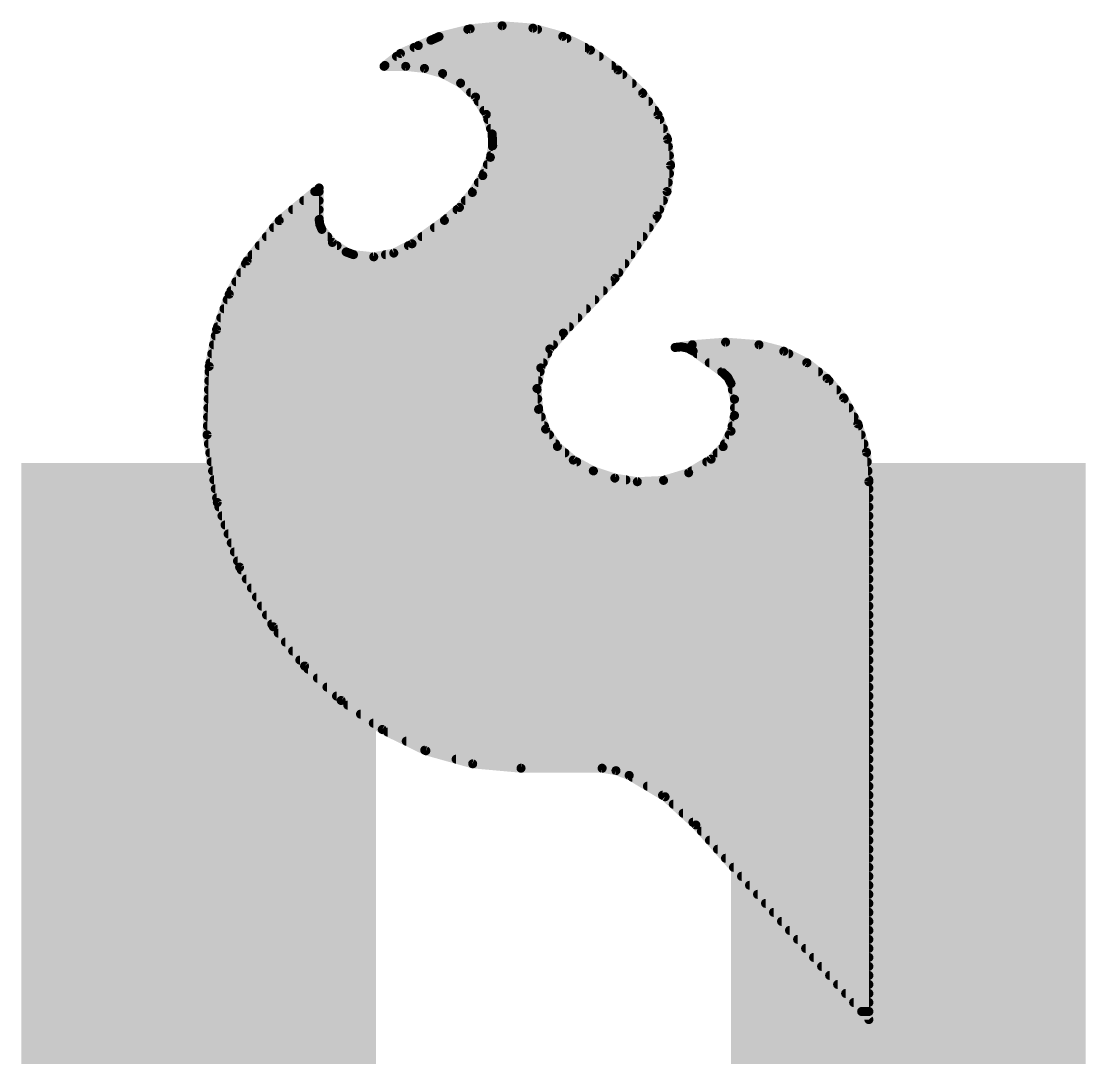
# Model space of a CAD drawing. Extents: x -0.1 to 10.3, y -0.1 to 24.2.
# Drawn here: x 3.58 to 6.58, y 17.243 to 20.165 of the extents above; entities that cross this region are included whole.
import ezdxf

# ---------------------------------------------------------------- set-up
doc = ezdxf.new("R2010")
doc.units = 0
for name, color, linetype in [('1', 12, 'CONTINUOUS'), ('22', 40, 'CONTINUOUS'), ('24', 53, 'CONTINUOUS')]:
    doc.layers.add(name, color=color, linetype=linetype)

# ---------------------------------------------------------------- blocks, each defined once
blk = doc.blocks.new('RECT')
blk.add_solid([(-0.5, -0.5), (0.5, -0.5), (-0.5, 0.5), (0.5, 0.5)])

msp = doc.modelspace()

# ---------------------------------------------------------------- linework, layer by layer
at = {"layer": '22', "const_width": 0.0254}
for points in [[(4.8452, 20.1439), (4.9352, 20.1524)], [(4.9352, 20.1524), (5.0221, 20.1458)], [(4.7345, 20.1117), (4.7574, 20.1219)], [(4.7574, 20.1219), (4.8452, 20.1439)], [(4.8386, 20.1422), (5.035, 20.1422)], [(5.0221, 20.1458), (5.1061, 20.1226)], [(5.1061, 20.1226), (5.1841, 20.0838)], [(4.6485, 20.0744), (4.6989, 20.0965)], [(4.6873, 20.0914), (5.1688, 20.0914)], [(4.6989, 20.0965), (4.7345, 20.1117)], [(4.746, 20.1168), (5.1178, 20.1168)], [(4.605, 20.0406), (4.6485, 20.0744)], [(4.6376, 20.066), (5.2088, 20.066)], [(5.1841, 20.0838), (5.2618, 20.0278)], [(4.6634, 20.0381), (4.6024, 20.0381)], [(4.6024, 20.0381), (4.6025, 20.0381)], [(4.6025, 20.0381), (4.605, 20.0406)], [(4.605, 20.0406), (5.244, 20.0406)], [(4.7163, 20.0322), (4.6634, 20.0381)], [(4.7675, 20.0177), (4.7163, 20.0322)], [(5.2618, 20.0278), (5.3314, 19.9619)], [(4.8183, 19.9907), (4.7675, 20.0177)], [(4.7722, 20.0152), (5.2751, 20.0152)], [(4.8603, 19.9515), (4.8183, 19.9907)], [(4.8193, 19.9898), (5.3019, 19.9898)], [(4.8464, 19.9644), (5.3288, 19.9644)], [(4.8906, 19.9026), (4.8603, 19.9515)], [(4.868, 19.939), (5.3478, 19.939)], [(5.3314, 19.9619), (5.3745, 19.9015)], [(4.8838, 19.9136), (5.3659, 19.9136)], [(4.9072, 19.8476), (4.8906, 19.9026)], [(4.895, 19.8882), (5.3797, 19.8882)], [(5.3745, 19.9015), (5.4013, 19.8323)], [(4.9026, 19.8628), (5.3895, 19.8628)], [(4.9086, 19.8142), (4.9072, 19.8476)], [(4.9076, 19.8374), (5.3993, 19.8374)], [(5.4013, 19.8323), (5.4099, 19.7586)], [(4.9021, 19.7815), (4.9086, 19.8142)], [(4.9082, 19.812), (5.4037, 19.812)], [(4.8806, 19.73), (4.9021, 19.7815)], [(4.8936, 19.7612), (5.4096, 19.7612)], [(4.9031, 19.7866), (5.4066, 19.7866)], [(5.4099, 19.7586), (5.4, 19.6851)], [(4.8513, 19.6825), (4.8806, 19.73)], [(4.883, 19.7358), (5.4068, 19.7358)], [(4.8685, 19.7104), (5.4034, 19.7104)], [(4.3069, 19.6031), (4.4195, 19.6952)], [(4.407, 19.685), (4.4195, 19.685)], [(4.4195, 19.6952), (4.4195, 19.6063)], [(4.815, 19.6401), (4.8513, 19.6825)], [(4.8528, 19.685), (5.3999, 19.685)], [(5.4, 19.6851), (5.372, 19.6164)], [(4.376, 19.6596), (4.4195, 19.6596)], [(4.7726, 19.6037), (4.815, 19.6401)], [(4.8317, 19.6596), (5.3896, 19.6596)], [(4.3139, 19.6088), (4.4195, 19.6088)], [(4.3449, 19.6342), (4.4195, 19.6342)], [(4.7785, 19.6088), (5.3669, 19.6088)], [(4.8081, 19.6342), (5.3792, 19.6342)], [(5.372, 19.6164), (5.2534, 19.4406)], [(4.2163, 19.4894), (4.3069, 19.6031)], [(4.2912, 19.5834), (4.425, 19.5834)], [(4.4195, 19.6063), (4.4215, 19.5918)], [(4.4215, 19.5918), (4.4272, 19.5783)], [(4.4272, 19.5783), (4.4568, 19.5416)], [(4.6812, 19.5377), (4.7726, 19.6037)], [(4.7445, 19.5834), (5.3497, 19.5834)], [(4.271, 19.558), (4.4436, 19.558)], [(4.7093, 19.558), (5.3326, 19.558)], [(4.2507, 19.5326), (4.4699, 19.5326)], [(4.4568, 19.5416), (4.4957, 19.5148)], [(4.6299, 19.5115), (4.6812, 19.5377)], [(4.6712, 19.5326), (5.3155, 19.5326)], [(4.1662, 19.396), (4.2163, 19.4894)], [(4.2305, 19.5072), (4.5161, 19.5072)], [(4.4957, 19.5148), (4.5161, 19.5072)], [(4.5161, 19.5072), (4.5733, 19.5011)], [(4.5733, 19.5011), (4.6299, 19.5115)], [(4.6066, 19.5072), (5.2983, 19.5072)], [(4.2122, 19.4818), (5.2812, 19.4818)], [(4.185, 19.431), (5.2444, 19.431)], [(4.1986, 19.4564), (5.2641, 19.4564)], [(5.2534, 19.4406), (5.1079, 19.2862)], [(4.1713, 19.4056), (5.2204, 19.4056)], [(4.1304, 19.2962), (4.1662, 19.396)], [(4.1605, 19.3802), (5.1965, 19.3802)], [(4.1514, 19.3548), (5.1726, 19.3548)], [(4.1423, 19.3294), (5.1486, 19.3294)], [(4.1097, 19.1922), (4.1304, 19.2962)], [(4.1269, 19.2786), (5.1014, 19.2786)], [(4.1332, 19.304), (5.1247, 19.304)], [(5.1079, 19.2862), (5.0696, 19.2413)], [(4.1218, 19.2532), (5.0798, 19.2532)], [(5.4228, 19.2456), (5.4711, 19.2532)], [(5.4405, 19.2473), (5.4228, 19.2456)], [(5.4579, 19.2438), (5.4405, 19.2473)], [(5.4711, 19.2532), (5.5651, 19.2606)], [(5.4711, 19.2532), (5.6591, 19.2532)], [(5.5651, 19.2606), (5.6591, 19.2532)], [(5.6591, 19.2532), (5.729, 19.2348)], [(4.1168, 19.2278), (5.0632, 19.2278)], [(5.0696, 19.2413), (5.0441, 19.188)], [(5.4736, 19.2354), (5.4579, 19.2438)], [(5.5575, 19.1745), (5.4736, 19.2354)], [(5.4841, 19.2278), (5.7431, 19.2278)], [(5.729, 19.2348), (5.7938, 19.2027)], [(4.1037, 18.9994), (4.1097, 19.1922)], [(4.1117, 19.2024), (5.051, 19.2024)], [(5.0441, 19.188), (5.0334, 19.1299)], [(5.5191, 19.2024), (5.7942, 19.2024)], [(5.7938, 19.2027), (5.8508, 19.1583)], [(4.1092, 19.177), (5.0421, 19.177)], [(5.5541, 19.177), (5.8268, 19.177)], [(5.5713, 19.1611), (5.5575, 19.1745)], [(5.5803, 19.144), (5.5713, 19.1611)], [(5.8508, 19.1583), (5.8978, 19.1033)], [(4.1084, 19.1516), (5.0374, 19.1516)], [(5.0334, 19.1299), (5.038, 19.071)], [(5.5763, 19.1516), (5.8566, 19.1516)], [(5.5902, 19.0995), (5.5803, 19.144)], [(4.1068, 19.1008), (5.0356, 19.1008)], [(4.1076, 19.1262), (5.0337, 19.1262)], [(5.5843, 19.1262), (5.8782, 19.1262)], [(5.5899, 19.1008), (5.8992, 19.1008)], [(5.5902, 19.0539), (5.5902, 19.0995)], [(5.8978, 19.1033), (5.9379, 19.0301)], [(4.106, 19.0754), (5.0376, 19.0754)], [(5.038, 19.071), (5.0576, 19.0153)], [(5.5902, 19.0754), (5.9131, 19.0754)], [(4.1052, 19.05), (5.0454, 19.05)], [(5.5803, 19.0094), (5.5902, 19.0539)], [(5.5894, 19.05), (5.927, 19.05)], [(4.1045, 19.0246), (5.0543, 19.0246)], [(5.0576, 19.0153), (5.091, 18.9666)], [(5.5581, 18.9659), (5.5803, 19.0094)], [(5.5837, 19.0246), (5.9396, 19.0246)], [(5.9379, 19.0301), (5.9619, 18.9502)], [(4.1325, 18.8087), (4.1037, 18.9994)], [(4.1037, 18.9992), (5.0686, 18.9992)], [(5.5751, 18.9992), (5.9472, 18.9992)], [(4.1075, 18.9738), (5.086, 18.9738)], [(4.1114, 18.9484), (5.1121, 18.9484)], [(5.091, 18.9666), (5.1358, 18.9281)], [(5.5244, 18.9306), (5.5581, 18.9659)], [(5.5414, 18.9484), (5.9621, 18.9484)], [(5.5621, 18.9738), (5.9549, 18.9738)], [(5.9619, 18.9502), (5.9689, 18.8671)], [(4.1152, 18.923), (5.1453, 18.923)], [(5.1358, 18.9281), (5.1922, 18.8977)], [(5.461, 18.8924), (5.5244, 18.9306)], [(5.5118, 18.923), (5.9642, 18.923)], [(4.1191, 18.8976), (5.1925, 18.8976)], [(5.1922, 18.8977), (5.2529, 18.8772)], [(5.3902, 18.8708), (5.461, 18.8924)], [(5.4696, 18.8976), (5.9663, 18.8976)], [(4.1229, 18.8722), (5.2842, 18.8722)], [(5.2529, 18.8772), (5.3162, 18.8671)], [(5.3162, 18.8671), (5.3902, 18.8708)], [(5.3948, 18.8722), (5.9685, 18.8722)], [(5.9689, 18.8671), (5.9689, 17.3507)], [(4.1268, 18.8468), (5.9689, 18.8468)], [(4.1306, 18.8214), (5.9689, 18.8214)], [(4.1953, 18.6263), (4.1325, 18.8087)], [(4.1369, 18.796), (5.9689, 18.796)], [(4.1456, 18.7706), (5.9689, 18.7706)], [(4.1544, 18.7452), (5.9689, 18.7452)], [(4.1631, 18.7198), (5.9689, 18.7198)], [(4.1719, 18.6944), (5.9689, 18.6944)], [(4.1806, 18.669), (5.9689, 18.669)], [(4.1894, 18.6436), (5.9689, 18.6436)], [(4.29, 18.4582), (4.1953, 18.6263)], [(4.1999, 18.6182), (5.9689, 18.6182)], [(4.2142, 18.5928), (5.9689, 18.5928)], [(4.2285, 18.5674), (5.9689, 18.5674)], [(4.2428, 18.542), (5.9689, 18.542)], [(4.2571, 18.5166), (5.9689, 18.5166)], [(4.2714, 18.4912), (5.9689, 18.4912)], [(4.2857, 18.4658), (5.9689, 18.4658)], [(4.3784, 18.3475), (4.29, 18.4582)], [(4.3042, 18.4404), (5.9689, 18.4404)], [(4.3245, 18.415), (5.9689, 18.415)], [(4.3448, 18.3896), (5.9689, 18.3896)], [(4.3651, 18.3642), (5.9689, 18.3642)], [(4.4816, 18.2503), (4.3784, 18.3475)], [(4.3877, 18.3388), (5.9689, 18.3388)], [(4.4146, 18.3134), (5.9689, 18.3134)], [(4.4416, 18.288), (5.9689, 18.288)], [(4.4685, 18.2626), (5.9689, 18.2626)], [(4.5973, 18.1686), (4.4816, 18.2503)], [(4.5002, 18.2372), (5.9689, 18.2372)], [(4.5361, 18.2118), (5.9689, 18.2118)], [(4.5721, 18.1864), (5.9689, 18.1864)], [(4.7203, 18.1086), (4.5973, 18.1686)], [(4.6129, 18.161), (5.9689, 18.161)], [(4.665, 18.1356), (5.9689, 18.1356)], [(4.7171, 18.1102), (5.9689, 18.1102)], [(4.8522, 18.0718), (4.7203, 18.1086)], [(4.8056, 18.0848), (5.9689, 18.0848)], [(4.9885, 18.0594), (4.8522, 18.0718)], [(5.2171, 18.0594), (4.9885, 18.0594)], [(4.9885, 18.0594), (5.9689, 18.0594)], [(5.2561, 18.0526), (5.2171, 18.0594)], [(5.2933, 18.0391), (5.2561, 18.0526)], [(5.3945, 17.9789), (5.2933, 18.0391)], [(5.3019, 18.034), (5.9689, 18.034)], [(5.3446, 18.0086), (5.9689, 18.0086)], [(5.3873, 17.9832), (5.9689, 17.9832)], [(5.4813, 17.8994), (5.3945, 17.9789)], [(5.4176, 17.9578), (5.9689, 17.9578)], [(5.4453, 17.9324), (5.9689, 17.9324)], [(5.473, 17.907), (5.9689, 17.907)], [(5.9689, 17.3507), (5.4813, 17.8994)], [(5.4971, 17.8816), (5.9689, 17.8816)], [(5.5197, 17.8562), (5.9689, 17.8562)], [(5.5423, 17.8308), (5.9689, 17.8308)], [(5.5648, 17.8054), (5.9689, 17.8054)], [(5.5874, 17.78), (5.9689, 17.78)], [(5.61, 17.7546), (5.9689, 17.7546)], [(5.6326, 17.7292), (5.9689, 17.7292)], [(5.6551, 17.7038), (5.9689, 17.7038)], [(5.6777, 17.6784), (5.9689, 17.6784)], [(5.7003, 17.653), (5.9689, 17.653)], [(5.7228, 17.6276), (5.9689, 17.6276)], [(5.7454, 17.6022), (5.9689, 17.6022)], [(5.768, 17.5768), (5.9689, 17.5768)], [(5.7906, 17.5514), (5.9689, 17.5514)], [(5.8131, 17.526), (5.9689, 17.526)], [(5.8357, 17.5006), (5.9689, 17.5006)], [(5.8583, 17.4752), (5.9689, 17.4752)], [(5.8808, 17.4498), (5.9689, 17.4498)], [(5.9034, 17.4244), (5.9689, 17.4244)], [(5.926, 17.399), (5.9689, 17.399)], [(5.9486, 17.3736), (5.9689, 17.3736)]]:
    msp.add_lwpolyline(points, dxfattribs=at)
at = {"layer": '22', "const_width": 0.0127}
for points in [[(4.9357, 20.1587, 1), (4.9347, 20.1461)], [(4.9358, 20.1461, 1), (4.9346, 20.1587)], [(4.7559, 20.1281, 1), (4.7589, 20.1157)], [(4.76, 20.1161, 1), (4.7548, 20.1277)], [(4.8386, 20.1486, 1), (4.8386, 20.1359)], [(4.8445, 20.1502, 1), (4.8458, 20.1375)], [(4.8467, 20.1377, 1), (4.8436, 20.15)], [(5.0238, 20.1519, 1), (5.0204, 20.1397)], [(5.0216, 20.1394, 1), (5.0226, 20.1521)], [(5.035, 20.1359, 1), (5.035, 20.1486)], [(5.1089, 20.1283, 1), (5.1033, 20.1169)], [(5.1044, 20.1165, 1), (5.1078, 20.1287)], [(4.6873, 20.0978, 1), (4.6873, 20.085)], [(4.6964, 20.1023, 1), (4.7014, 20.0907)], [(4.7014, 20.0907, 1), (4.6964, 20.1023)], [(4.7319, 20.1175, 1), (4.7371, 20.1059)], [(4.737, 20.1059, 1), (4.732, 20.1175)], [(4.746, 20.1232, 1), (4.746, 20.1105)], [(5.1178, 20.1105, 1), (5.1178, 20.1232)], [(5.1688, 20.085, 1), (5.1688, 20.0978)], [(4.6376, 20.0724, 1), (4.6376, 20.0597)], [(4.6459, 20.0802, 1), (4.651, 20.0686)], [(4.6524, 20.0694, 1), (4.6446, 20.0794)], [(5.1878, 20.089, 1), (5.1804, 20.0786)], [(5.1813, 20.0781, 1), (5.1869, 20.0895)], [(5.2088, 20.0597, 1), (5.2088, 20.0724)], [(4.6024, 20.0445, 1), (4.6024, 20.0317)], [(4.6024, 20.0445, 1), (4.6024, 20.0317)], [(4.598, 20.0426, 1), (4.607, 20.0336)], [(4.605, 20.047, 1), (4.605, 20.0343)], [(4.6011, 20.0456, 1), (4.6089, 20.0356)], [(4.6095, 20.0361, 1), (4.6005, 20.0451)], [(4.6025, 20.0317, 1), (4.6025, 20.0445)], [(4.6641, 20.0444, 1), (4.6627, 20.0318)], [(4.6634, 20.0317, 1), (4.6634, 20.0445)], [(4.718, 20.0383, 1), (4.7146, 20.0261)], [(4.7156, 20.0259, 1), (4.717, 20.0385)], [(5.244, 20.0343, 1), (5.244, 20.047)], [(5.2662, 20.0324, 1), (5.2574, 20.0231)], [(4.7705, 20.0233, 1), (4.7645, 20.0121)], [(4.7658, 20.0116, 1), (4.7692, 20.0238)], [(4.7722, 20.0216, 1), (4.7722, 20.0088)], [(5.2581, 20.0226, 1), (5.2655, 20.0329)], [(5.2751, 20.0088, 1), (5.2751, 20.0216)], [(4.8226, 19.9954, 1), (4.8139, 19.9861)], [(4.8193, 19.9962, 1), (4.8193, 19.9835)], [(4.8153, 19.9851, 1), (4.8212, 19.9963)], [(5.3019, 19.9835, 1), (5.3019, 19.9962)], [(4.8464, 19.9708, 1), (4.8464, 19.9581)], [(4.8657, 19.9548, 1), (4.8549, 19.9481)], [(4.8559, 19.9468, 1), (4.8646, 19.9561)], [(4.868, 19.9454, 1), (4.868, 19.9326)], [(5.3366, 19.9656, 1), (5.3262, 19.9582)], [(5.327, 19.9573, 1), (5.3358, 19.9665)], [(5.3288, 19.9581, 1), (5.3288, 19.9708)], [(5.3478, 19.9326, 1), (5.3478, 19.9454)], [(4.8838, 19.92, 1), (4.8838, 19.9073)], [(5.3659, 19.9073, 1), (5.3659, 19.92)], [(4.8967, 19.9045, 1), (4.8845, 19.9008)], [(4.8852, 19.8993, 1), (4.896, 19.906)], [(4.895, 19.8946, 1), (4.895, 19.8819)], [(5.3805, 19.9038, 1), (5.3686, 19.8992)], [(5.3694, 19.8978, 1), (5.3797, 19.9052)], [(5.3797, 19.8819, 1), (5.3797, 19.8946)], [(4.9026, 19.8692, 1), (4.9026, 19.8564)], [(4.9135, 19.8479, 1), (4.9009, 19.8473)], [(5.3895, 19.8564, 1), (5.3895, 19.8692)], [(4.9011, 19.8458, 1), (4.9133, 19.8494)], [(4.9076, 19.8438, 1), (4.9076, 19.8311)], [(5.4076, 19.8331, 1), (5.395, 19.8316)], [(5.3953, 19.83, 1), (5.4072, 19.8346)], [(5.3993, 19.8311, 1), (5.3993, 19.8438)], [(4.9082, 19.8184, 1), (4.9082, 19.8056)], [(4.9148, 19.813, 1), (4.9024, 19.8155)], [(4.9023, 19.814, 1), (4.915, 19.8145)], [(5.4037, 19.8056, 1), (5.4037, 19.8184)], [(4.8936, 19.7676, 1), (4.8936, 19.7549)], [(4.8959, 19.7827, 1), (4.9083, 19.7803)], [(4.908, 19.7791, 1), (4.8962, 19.7839)], [(4.9031, 19.793, 1), (4.9031, 19.7802)], [(5.4162, 19.7578, 1), (5.4036, 19.7595)], [(5.4066, 19.7802, 1), (5.4066, 19.793)], [(5.4096, 19.7549, 1), (5.4096, 19.7676)], [(4.886, 19.7267, 1), (4.8752, 19.7333)], [(4.883, 19.7422, 1), (4.883, 19.7294)], [(5.4036, 19.7579, 1), (5.4162, 19.7594)], [(5.4068, 19.7294, 1), (5.4068, 19.7422)], [(4.8685, 19.7168, 1), (4.8685, 19.704)], [(4.8748, 19.7324, 1), (4.8865, 19.7275)], [(5.4034, 19.704, 1), (5.4034, 19.7168)], [(4.407, 19.6914, 1), (4.407, 19.6787)], [(4.4259, 19.6952, 1), (4.4131, 19.6952)], [(4.4235, 19.6903, 1), (4.4155, 19.7001)], [(4.4195, 19.6787, 1), (4.4195, 19.6914)], [(4.8459, 19.6858, 1), (4.8567, 19.6792)], [(4.8528, 19.6914, 1), (4.8528, 19.6787)], [(4.8561, 19.6784, 1), (4.8465, 19.6866)], [(5.3937, 19.686, 1), (5.4063, 19.6843)], [(5.4058, 19.6827, 1), (5.3941, 19.6875)], [(5.3999, 19.6787, 1), (5.3999, 19.6914)], [(4.376, 19.666, 1), (4.376, 19.6532)], [(4.4195, 19.6532, 1), (4.4195, 19.666)], [(4.8101, 19.6442, 1), (4.8198, 19.636)], [(4.8191, 19.6353, 1), (4.8108, 19.6449)], [(4.8317, 19.666, 1), (4.8317, 19.6532)], [(5.3896, 19.6532, 1), (5.3896, 19.666)], [(4.3139, 19.6152, 1), (4.3139, 19.6025)], [(4.3449, 19.6406, 1), (4.3449, 19.6278)], [(4.4195, 19.6278, 1), (4.4195, 19.6406)], [(4.4195, 19.6025, 1), (4.4195, 19.6152)], [(4.7785, 19.6152, 1), (4.7785, 19.6025)], [(4.8081, 19.6406, 1), (4.8081, 19.6278)], [(5.3661, 19.6188, 1), (5.3779, 19.614)], [(5.3773, 19.6128, 1), (5.3667, 19.62)], [(5.3669, 19.6025, 1), (5.3669, 19.6152)], [(5.3792, 19.6278, 1), (5.3792, 19.6406)], [(4.2912, 19.5898, 1), (4.2912, 19.577)], [(4.3029, 19.608, 1), (4.311, 19.5982)], [(4.3119, 19.5992, 1), (4.302, 19.6071)], [(4.4131, 19.6063, 1), (4.4259, 19.6063)], [(4.4258, 19.6072, 1), (4.4132, 19.6054)], [(4.4273, 19.5943, 1), (4.4156, 19.5893)], [(4.4152, 19.5909, 1), (4.4278, 19.5926)], [(4.4321, 19.5823, 1), (4.4223, 19.5743)], [(4.425, 19.577, 1), (4.425, 19.5898)], [(4.7445, 19.5898, 1), (4.7445, 19.577)], [(4.7685, 19.6085, 1), (4.7767, 19.5989)], [(4.7763, 19.5986, 1), (4.7689, 19.6088)], [(5.3497, 19.577, 1), (5.3497, 19.5898)], [(4.271, 19.5644, 1), (4.271, 19.5516)], [(4.4214, 19.5758, 1), (4.433, 19.5808)], [(4.4436, 19.5516, 1), (4.4436, 19.5644)], [(4.7093, 19.5644, 1), (4.7093, 19.5516)], [(5.3326, 19.5516, 1), (5.3326, 19.5644)], [(4.2507, 19.539, 1), (4.2507, 19.5263)], [(4.4604, 19.5468, 1), (4.4532, 19.5363)], [(4.4519, 19.5376, 1), (4.4618, 19.5456)], [(4.4699, 19.5263, 1), (4.4699, 19.539)], [(4.6712, 19.539, 1), (4.6712, 19.5263)], [(4.6775, 19.5428, 1), (4.6849, 19.5326)], [(4.6841, 19.532, 1), (4.6783, 19.5434)], [(5.3155, 19.5263, 1), (5.3155, 19.539)], [(4.2219, 19.4864, 1), (4.2107, 19.4924)], [(4.2305, 19.5136, 1), (4.2305, 19.5008)], [(4.4979, 19.5208, 1), (4.4935, 19.5088)], [(4.4921, 19.5096, 1), (4.4993, 19.52)], [(4.5168, 19.5135, 1), (4.5154, 19.5009)], [(4.5139, 19.5012, 1), (4.5183, 19.5132)], [(4.5161, 19.5008, 1), (4.5161, 19.5136)], [(4.5722, 19.5073, 1), (4.5745, 19.4948)], [(4.5727, 19.4947, 1), (4.574, 19.5074)], [(4.6066, 19.5136, 1), (4.6066, 19.5008)], [(4.627, 19.5172, 1), (4.6328, 19.5059)], [(4.6311, 19.5053, 1), (4.6288, 19.5178)], [(5.2983, 19.5008, 1), (5.2983, 19.5136)], [(4.2122, 19.4882, 1), (4.2122, 19.4754)], [(4.2113, 19.4934, 1), (4.2213, 19.4854)], [(5.2812, 19.4754, 1), (5.2812, 19.4882)], [(4.185, 19.4374, 1), (4.185, 19.4246)], [(4.1986, 19.4628, 1), (4.1986, 19.4501)], [(5.2444, 19.4246, 1), (5.2444, 19.4374)], [(5.2481, 19.4441, 1), (5.2586, 19.437)], [(5.258, 19.4362, 1), (5.2488, 19.4449)], [(5.2641, 19.4501, 1), (5.2641, 19.4628)], [(4.1713, 19.412, 1), (4.1713, 19.3992)], [(5.2204, 19.3992, 1), (5.2204, 19.412)], [(4.1605, 19.3866, 1), (4.1605, 19.3739)], [(4.1606, 19.399, 1), (4.1718, 19.393)], [(4.1721, 19.3938, 1), (4.1602, 19.3981)], [(5.1965, 19.3739, 1), (5.1965, 19.3866)], [(4.1514, 19.3612, 1), (4.1514, 19.3484)], [(5.1726, 19.3484, 1), (5.1726, 19.3612)], [(4.1423, 19.3358, 1), (4.1423, 19.323)], [(5.1486, 19.323, 1), (5.1486, 19.3358)], [(4.1269, 19.285, 1), (4.1269, 19.2722)], [(4.1244, 19.2983, 1), (4.1363, 19.294)], [(4.1366, 19.2949, 1), (4.1241, 19.2974)], [(4.1332, 19.3104, 1), (4.1332, 19.2977)], [(5.1014, 19.2722, 1), (5.1014, 19.285)], [(5.1033, 19.2906, 1), (5.1125, 19.2818)], [(5.1127, 19.2821, 1), (5.1031, 19.2903)], [(5.1247, 19.2977, 1), (5.1247, 19.3104)], [(4.1218, 19.2596, 1), (4.1218, 19.2468)], [(5.0798, 19.2468, 1), (5.0798, 19.2596)], [(5.4711, 19.2596, 1), (5.4711, 19.2468)], [(5.4706, 19.2595, 1), (5.4716, 19.2469)], [(5.4721, 19.2469, 1), (5.4701, 19.2595)], [(5.5656, 19.2669, 1), (5.5646, 19.2542)], [(5.5656, 19.2542, 1), (5.5646, 19.2669)], [(5.6607, 19.2593, 1), (5.6575, 19.2471)], [(5.6586, 19.2469, 1), (5.6596, 19.2595)], [(5.6591, 19.2468, 1), (5.6591, 19.2596)], [(4.1168, 19.2342, 1), (4.1168, 19.2215)], [(5.0647, 19.2454, 1), (5.0744, 19.2371)], [(5.0632, 19.2215, 1), (5.0632, 19.2342)], [(5.0753, 19.2385, 1), (5.0638, 19.244)], [(5.4218, 19.2519, 1), (5.4238, 19.2393)], [(5.4222, 19.2519, 1), (5.4234, 19.2393)], [(5.4418, 19.2535, 1), (5.4392, 19.2411)], [(5.4411, 19.241, 1), (5.4399, 19.2536)], [(5.4609, 19.2494, 1), (5.4549, 19.2382)], [(5.4567, 19.2376, 1), (5.4592, 19.25)], [(5.4773, 19.2405, 1), (5.4699, 19.2303)], [(5.4706, 19.2298, 1), (5.4766, 19.241)], [(5.4841, 19.2342, 1), (5.4841, 19.2215)], [(5.7318, 19.2405, 1), (5.7262, 19.2291)], [(5.7274, 19.2286, 1), (5.7306, 19.2409)], [(5.7431, 19.2215, 1), (5.7431, 19.2342)], [(4.116, 19.192, 1), (4.1034, 19.1924)], [(4.1117, 19.2088, 1), (4.1117, 19.196)], [(5.0504, 19.1868, 1), (5.0379, 19.1891)], [(5.051, 19.196, 1), (5.051, 19.2088)], [(5.5191, 19.2088, 1), (5.5191, 19.196)], [(5.7977, 19.2077, 1), (5.7899, 19.1977)], [(5.791, 19.197, 1), (5.7966, 19.2084)], [(5.7942, 19.196, 1), (5.7942, 19.2088)], [(4.1092, 19.1834, 1), (4.1092, 19.1706)], [(4.1035, 19.1934, 1), (4.1159, 19.191)], [(5.0384, 19.1907, 1), (5.0499, 19.1852)], [(5.0421, 19.1706, 1), (5.0421, 19.1834)], [(5.5541, 19.1834, 1), (5.5541, 19.1706)], [(5.5619, 19.179, 1), (5.5531, 19.17)], [(5.5538, 19.1694, 1), (5.5612, 19.1796)], [(5.5769, 19.164, 1), (5.5657, 19.1581)], [(5.5669, 19.1565, 1), (5.5757, 19.1656)], [(5.8268, 19.1706, 1), (5.8268, 19.1834)], [(5.8557, 19.1624, 1), (5.846, 19.1542)], [(4.1084, 19.158, 1), (4.1084, 19.1453)], [(5.0397, 19.1304, 1), (5.027, 19.1294)], [(5.0374, 19.1453, 1), (5.0374, 19.158)], [(5.5763, 19.158, 1), (5.5763, 19.1453)], [(5.5865, 19.1454, 1), (5.5741, 19.1426)], [(5.5747, 19.141, 1), (5.5859, 19.147)], [(5.8469, 19.1533, 1), (5.8547, 19.1633)], [(5.8566, 19.1453, 1), (5.8566, 19.158)], [(4.1068, 19.1072, 1), (4.1068, 19.0944)], [(4.1076, 19.1326, 1), (4.1076, 19.1198)], [(5.0271, 19.131, 1), (5.0396, 19.1287)], [(5.0337, 19.1198, 1), (5.0337, 19.1326)], [(5.0356, 19.0944, 1), (5.0356, 19.1072)], [(5.5843, 19.1326, 1), (5.5843, 19.1198)], [(5.5899, 19.1072, 1), (5.5899, 19.0944)], [(5.5966, 19.0995, 1), (5.5839, 19.0995)], [(5.8782, 19.1198, 1), (5.8782, 19.1326)], [(5.9034, 19.1064, 1), (5.8922, 19.1002)], [(5.893, 19.0992, 1), (5.9026, 19.1074)], [(5.8992, 19.0944, 1), (5.8992, 19.1072)], [(4.106, 19.0818, 1), (4.106, 19.0691)], [(5.0439, 19.0731, 1), (5.032, 19.0689)], [(5.0376, 19.0691, 1), (5.0376, 19.0818)], [(5.5902, 19.0818, 1), (5.5902, 19.0691)], [(5.584, 19.0981, 1), (5.5964, 19.1009)], [(5.9131, 19.0691, 1), (5.9131, 19.0818)], [(4.1052, 19.0564, 1), (4.1052, 19.0436)], [(5.0316, 19.0705, 1), (5.0443, 19.0715)], [(5.0454, 19.0436, 1), (5.0454, 19.0564)], [(5.5894, 19.0564, 1), (5.5894, 19.0436)], [(5.5839, 19.0539, 1), (5.5966, 19.0539)], [(5.5964, 19.0525, 1), (5.584, 19.0553)], [(5.927, 19.0436, 1), (5.927, 19.0564)], [(4.1045, 19.031, 1), (4.1045, 19.0182)], [(5.0628, 19.0189, 1), (5.0524, 19.0117)], [(5.0516, 19.0132, 1), (5.0636, 19.0174)], [(5.0543, 19.0182, 1), (5.0543, 19.031)], [(5.586, 19.0065, 1), (5.5746, 19.0123)], [(5.5837, 19.031, 1), (5.5837, 19.0182)], [(5.944, 19.032, 1), (5.9318, 19.0283)], [(5.9323, 19.0271, 1), (5.9435, 19.0332)], [(5.9396, 19.0182, 1), (5.9396, 19.031)], [(4.0973, 18.9996, 1), (4.11, 18.9992)], [(4.1099, 19.0003, 1), (4.0974, 18.9984)], [(4.1037, 19.0056, 1), (4.1037, 18.9929)], [(5.0686, 18.9929, 1), (5.0686, 19.0056)], [(5.5751, 19.0056, 1), (5.5751, 18.9929)], [(5.5741, 19.0108, 1), (5.5865, 19.008)], [(5.9472, 18.9929, 1), (5.9472, 19.0056)], [(4.1075, 18.9802, 1), (4.1075, 18.9674)], [(4.1114, 18.9548, 1), (4.1114, 18.942)], [(5.0951, 18.9714, 1), (5.0868, 18.9617)], [(5.0857, 18.963, 1), (5.0962, 18.9701)], [(5.086, 18.9674, 1), (5.086, 18.9802)], [(5.1121, 18.942, 1), (5.1121, 18.9548)], [(5.5414, 18.9548, 1), (5.5414, 18.942)], [(5.5524, 18.9688, 1), (5.5637, 18.9631)], [(5.5627, 18.9616, 1), (5.5535, 18.9703)], [(5.5621, 18.9802, 1), (5.5621, 18.9674)], [(5.9549, 18.9674, 1), (5.9549, 18.9802)], [(5.9683, 18.9508, 1), (5.9556, 18.9497)], [(5.9621, 18.942, 1), (5.9621, 18.9548)], [(4.1152, 18.9294, 1), (4.1152, 18.9167)], [(5.1388, 18.9337, 1), (5.1328, 18.9225)], [(5.1317, 18.9233, 1), (5.1399, 18.9329)], [(5.1453, 18.9167, 1), (5.1453, 18.9294)], [(5.5118, 18.9294, 1), (5.5118, 18.9167)], [(5.5198, 18.935, 1), (5.529, 18.9262)], [(5.5277, 18.9252, 1), (5.5211, 18.936)], [(5.9559, 18.9484, 1), (5.968, 18.9521)], [(5.9642, 18.9167, 1), (5.9642, 18.9294)], [(4.1191, 18.904, 1), (4.1191, 18.8912)], [(5.1942, 18.9037, 1), (5.1902, 18.8917)], [(5.1892, 18.8921, 1), (5.1952, 18.9033)], [(5.1925, 18.8912, 1), (5.1925, 18.904)], [(5.4577, 18.8978, 1), (5.4643, 18.8869)], [(5.4628, 18.8863, 1), (5.4591, 18.8985)], [(5.4696, 18.904, 1), (5.4696, 18.8912)], [(5.9663, 18.8912, 1), (5.9663, 18.904)], [(4.1229, 18.8786, 1), (4.1229, 18.8658)], [(5.2539, 18.8834, 1), (5.2519, 18.8709)], [(5.2509, 18.8712, 1), (5.2549, 18.8832)], [(5.2842, 18.8658, 1), (5.2842, 18.8786)], [(5.3159, 18.8734, 1), (5.3165, 18.8608)], [(5.3152, 18.8608, 1), (5.3172, 18.8734)], [(5.3883, 18.8768, 1), (5.392, 18.8647)], [(5.3948, 18.8786, 1), (5.3948, 18.8658)], [(5.3905, 18.8644, 1), (5.3898, 18.8771)], [(5.9753, 18.8671, 1), (5.9626, 18.8671)], [(5.9626, 18.8666, 1), (5.9752, 18.8676)], [(5.9685, 18.8658, 1), (5.9685, 18.8786)], [(4.1268, 18.8532, 1), (4.1268, 18.8405)], [(5.9689, 18.8405, 1), (5.9689, 18.8532)], [(4.1306, 18.8278, 1), (4.1306, 18.815)], [(4.1385, 18.8107, 1), (4.1265, 18.8066)], [(4.1262, 18.8077, 1), (4.1388, 18.8096)], [(5.9689, 18.815, 1), (5.9689, 18.8278)], [(4.1369, 18.8024, 1), (4.1369, 18.7896)], [(4.1456, 18.777, 1), (4.1456, 18.7643)], [(5.9689, 18.7896, 1), (5.9689, 18.8024)], [(5.9689, 18.7643, 1), (5.9689, 18.777)], [(4.1544, 18.7516, 1), (4.1544, 18.7388)], [(5.9689, 18.7388, 1), (5.9689, 18.7516)], [(4.1631, 18.7262, 1), (4.1631, 18.7134)], [(5.9689, 18.7134, 1), (5.9689, 18.7262)], [(4.1719, 18.7008, 1), (4.1719, 18.6881)], [(5.9689, 18.6881, 1), (5.9689, 18.7008)], [(4.1806, 18.6754, 1), (4.1806, 18.6626)], [(5.9689, 18.6626, 1), (5.9689, 18.6754)], [(4.1894, 18.65, 1), (4.1894, 18.6372)], [(4.2009, 18.6294, 1), (4.1898, 18.6232)], [(4.1893, 18.6242, 1), (4.2013, 18.6283)], [(4.1999, 18.6246, 1), (4.1999, 18.6119)], [(5.9689, 18.6372, 1), (5.9689, 18.65)], [(5.9689, 18.6119, 1), (5.9689, 18.6246)], [(4.2142, 18.5992, 1), (4.2142, 18.5864)], [(5.9689, 18.5864, 1), (5.9689, 18.5992)], [(4.2285, 18.5738, 1), (4.2285, 18.561)], [(5.9689, 18.561, 1), (5.9689, 18.5738)], [(4.2428, 18.5484, 1), (4.2428, 18.5357)], [(5.9689, 18.5357, 1), (5.9689, 18.5484)], [(4.2571, 18.523, 1), (4.2571, 18.5102)], [(5.9689, 18.5102, 1), (5.9689, 18.523)], [(4.2714, 18.4976, 1), (4.2714, 18.4848)], [(5.9689, 18.4848, 1), (5.9689, 18.4976)], [(4.2857, 18.4722, 1), (4.2857, 18.4595)], [(4.295, 18.4622, 1), (4.285, 18.4542)], [(4.2845, 18.4551, 1), (4.2955, 18.4613)], [(4.3042, 18.4468, 1), (4.3042, 18.434)], [(5.9689, 18.4595, 1), (5.9689, 18.4722)], [(5.9689, 18.434, 1), (5.9689, 18.4468)], [(4.3245, 18.4214, 1), (4.3245, 18.4086)], [(5.9689, 18.4086, 1), (5.9689, 18.4214)], [(4.3448, 18.396, 1), (4.3448, 18.3833)], [(5.9689, 18.3833, 1), (5.9689, 18.396)], [(4.3651, 18.3706, 1), (4.3651, 18.3578)], [(4.3828, 18.3521, 1), (4.3741, 18.3429)], [(5.9689, 18.3578, 1), (5.9689, 18.3706)], [(4.3735, 18.3435, 1), (4.3834, 18.3515)], [(4.3877, 18.3452, 1), (4.3877, 18.3325)], [(5.9689, 18.3325, 1), (5.9689, 18.3452)], [(4.4146, 18.3198, 1), (4.4146, 18.3071)], [(4.4416, 18.2944, 1), (4.4416, 18.2816)], [(5.9689, 18.3071, 1), (5.9689, 18.3198)], [(5.9689, 18.2816, 1), (5.9689, 18.2944)], [(4.4685, 18.269, 1), (4.4685, 18.2563)], [(5.9689, 18.2563, 1), (5.9689, 18.269)], [(4.4852, 18.2555, 1), (4.4779, 18.2451)], [(4.4772, 18.2457, 1), (4.4859, 18.2549)], [(4.5002, 18.2436, 1), (4.5002, 18.2309)], [(5.9689, 18.2309, 1), (5.9689, 18.2436)], [(4.5361, 18.2182, 1), (4.5361, 18.2054)], [(5.9689, 18.2054, 1), (5.9689, 18.2182)], [(4.5721, 18.1928, 1), (4.5721, 18.1801)], [(4.6001, 18.1743, 1), (4.5945, 18.1629)], [(4.5936, 18.1634, 1), (4.601, 18.1738)], [(5.9689, 18.1801, 1), (5.9689, 18.1928)], [(4.6129, 18.1674, 1), (4.6129, 18.1547)], [(5.9689, 18.1547, 1), (5.9689, 18.1674)], [(4.665, 18.142, 1), (4.665, 18.1292)], [(4.7171, 18.1166, 1), (4.7171, 18.1039)], [(4.722, 18.1147, 1), (4.7186, 18.1025)], [(4.7176, 18.1029, 1), (4.7231, 18.1143)], [(5.9689, 18.1292, 1), (5.9689, 18.142)], [(5.9689, 18.1039, 1), (5.9689, 18.1166)], [(4.8056, 18.0912, 1), (4.8056, 18.0785)], [(5.9689, 18.0785, 1), (5.9689, 18.0912)], [(4.8528, 18.0781, 1), (4.8516, 18.0655)], [(4.8505, 18.0657, 1), (4.8539, 18.0779)], [(4.9885, 18.0658, 1), (4.9885, 18.053)], [(4.9885, 18.0658, 1), (4.9885, 18.053)], [(4.9879, 18.0531, 1), (4.9891, 18.0657)], [(5.2182, 18.0657, 1), (5.216, 18.0531)], [(5.2171, 18.053, 1), (5.2171, 18.0658)], [(5.2582, 18.0585, 1), (5.2539, 18.0466)], [(5.255, 18.0463, 1), (5.2572, 18.0588)], [(5.9689, 18.053, 1), (5.9689, 18.0658)], [(5.2965, 18.0446, 1), (5.2901, 18.0336)], [(5.2911, 18.0331, 1), (5.2955, 18.0451)], [(5.3019, 18.0404, 1), (5.3019, 18.0277)], [(5.9689, 18.0277, 1), (5.9689, 18.0404)], [(5.3446, 18.015, 1), (5.3446, 18.0023)], [(5.9689, 18.0023, 1), (5.9689, 18.015)], [(5.3873, 17.9896, 1), (5.3873, 17.9768)], [(5.3988, 17.9836, 1), (5.3902, 17.9743)], [(5.3913, 17.9735, 1), (5.3977, 17.9844)], [(5.4176, 17.9642, 1), (5.4176, 17.9515)], [(5.9689, 17.9768, 1), (5.9689, 17.9896)], [(5.9689, 17.9515, 1), (5.9689, 17.9642)], [(5.4453, 17.9388, 1), (5.4453, 17.9261)], [(5.9689, 17.9261, 1), (5.9689, 17.9388)], [(5.473, 17.9134, 1), (5.473, 17.9006)], [(5.486, 17.9036, 1), (5.4766, 17.8952)], [(5.477, 17.8947, 1), (5.4856, 17.9041)], [(5.9689, 17.9006, 1), (5.9689, 17.9134)], [(5.4971, 17.888, 1), (5.4971, 17.8753)], [(5.9689, 17.8753, 1), (5.9689, 17.888)], [(5.5197, 17.8626, 1), (5.5197, 17.8498)], [(5.9689, 17.8498, 1), (5.9689, 17.8626)], [(5.5423, 17.8372, 1), (5.5423, 17.8244)], [(5.9689, 17.8244, 1), (5.9689, 17.8372)], [(5.5648, 17.8118, 1), (5.5648, 17.7991)], [(5.5874, 17.7864, 1), (5.5874, 17.7736)], [(5.9689, 17.7991, 1), (5.9689, 17.8118)], [(5.9689, 17.7736, 1), (5.9689, 17.7864)], [(5.61, 17.761, 1), (5.61, 17.7482)], [(5.9689, 17.7482, 1), (5.9689, 17.761)], [(5.6326, 17.7356, 1), (5.6326, 17.7229)], [(5.9689, 17.7229, 1), (5.9689, 17.7356)], [(5.6551, 17.7102, 1), (5.6551, 17.6974)], [(5.9689, 17.6974, 1), (5.9689, 17.7102)], [(5.6777, 17.6848, 1), (5.6777, 17.672)], [(5.9689, 17.672, 1), (5.9689, 17.6848)], [(5.7003, 17.6594, 1), (5.7003, 17.6467)], [(5.7228, 17.634, 1), (5.7228, 17.6212)], [(5.9689, 17.6467, 1), (5.9689, 17.6594)], [(5.9689, 17.6212, 1), (5.9689, 17.634)], [(5.7454, 17.6086, 1), (5.7454, 17.5958)], [(5.9689, 17.5958, 1), (5.9689, 17.6086)], [(5.768, 17.5832, 1), (5.768, 17.5705)], [(5.9689, 17.5705, 1), (5.9689, 17.5832)], [(5.7906, 17.5578, 1), (5.7906, 17.545)], [(5.9689, 17.545, 1), (5.9689, 17.5578)], [(5.8131, 17.5324, 1), (5.8131, 17.5196)], [(5.9689, 17.5196, 1), (5.9689, 17.5324)], [(5.8357, 17.507, 1), (5.8357, 17.4943)], [(5.9689, 17.4943, 1), (5.9689, 17.507)], [(5.8583, 17.4816, 1), (5.8583, 17.4688)], [(5.8808, 17.4562, 1), (5.8808, 17.4434)], [(5.9689, 17.4688, 1), (5.9689, 17.4816)], [(5.9689, 17.4434, 1), (5.9689, 17.4562)], [(5.9034, 17.4308, 1), (5.9034, 17.4181)], [(5.9689, 17.4181, 1), (5.9689, 17.4308)], [(5.926, 17.4054, 1), (5.926, 17.3926)], [(5.9689, 17.3926, 1), (5.9689, 17.4054)], [(5.9486, 17.38, 1), (5.9486, 17.3672)], [(5.9689, 17.3672, 1), (5.9689, 17.38)], [(5.9626, 17.3507, 1), (5.9753, 17.3507)], [(5.9642, 17.3465, 1), (5.9736, 17.3549)]]:
    msp.add_lwpolyline(points, format="xyb", dxfattribs=at)
at = {"layer": '24'}
msp.add_point((5.969, 17.3482), dxfattribs=at)

# ---------------------------------------------------------------- block references
at = {"layer": '1', "yscale": 4.6}
for p in [(4.08, 16.62), (6.08, 16.62)]:
    msp.add_blockref('RECT', p, dxfattribs=at)

doc.saveas('drawing.dxf')
